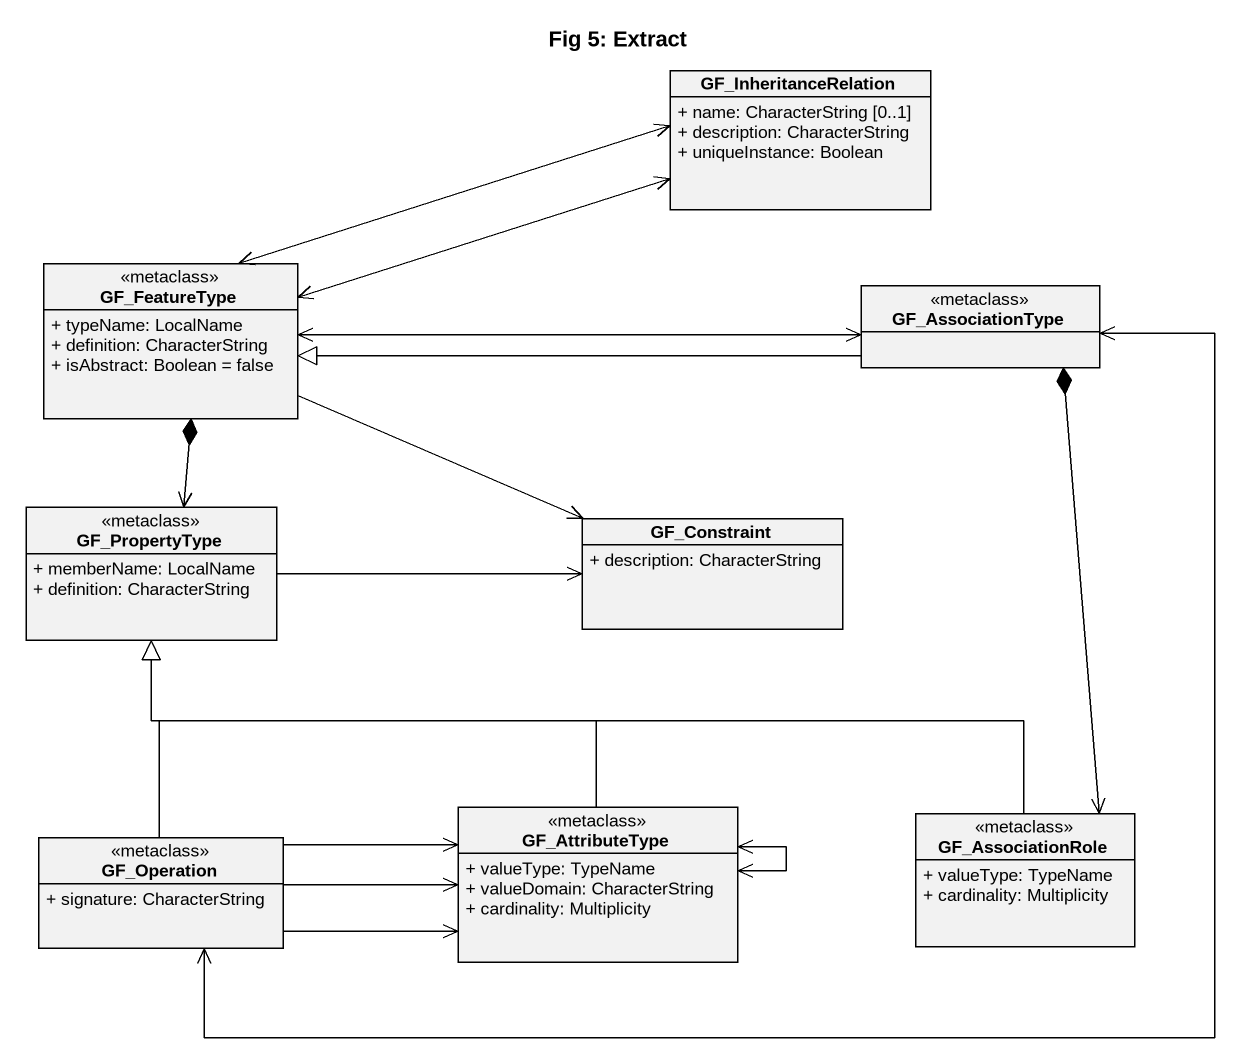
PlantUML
@startuml
title Fig 5: Extract
hide circle
hide empty members
skinparam classAttributeIconSize 0
class GF_InheritanceRelation {
  + name: CharacterString [0..1]
  + description: CharacterString
  + uniqueInstance: Boolean
}
class GF_FeatureType <<metaclass>> {
  + typeName: LocalName
  + definition: CharacterString
  + isAbstract: Boolean = false
}
class GF_AssociationType <<metaclass>>
class GF_PropertyType <<metaclass>> {
  + memberName: LocalName
  + definition: CharacterString
}
class GF_Constraint {
  + description: CharacterString
}
class GF_Operation <<metaclass>> {
  + signature: CharacterString
}
class GF_AttributeType <<metaclass>> {
  + valueType: TypeName
  + valueDomain: CharacterString
  + cardinality: Multiplicity
}
class GF_AssociationRole <<metaclass>> {
  + valueType: TypeName
  + cardinality: Multiplicity
}
GF_InheritanceRelation <-left-> GF_FeatureType
GF_FeatureType <-right-> GF_InheritanceRelation
GF_FeatureType <-right-> GF_AssociationType
GF_FeatureType -right-> GF_Constraint
GF_AssociationType -left-|> GF_FeatureType
GF_PropertyType <-up-* GF_FeatureType
GF_PropertyType -right-> GF_Constraint
GF_Operation <-up-> GF_AssociationType
GF_Operation -up-|> GF_PropertyType
GF_Operation -right-> GF_AttributeType
GF_Operation -right-> GF_AttributeType
GF_Operation -right-> GF_AttributeType
GF_AttributeType -up-|> GF_PropertyType
GF_AttributeType <--> GF_AttributeType
GF_AssociationRole <-up-* GF_AssociationType
GF_AssociationRole -left-|> GF_PropertyType
@enduml
